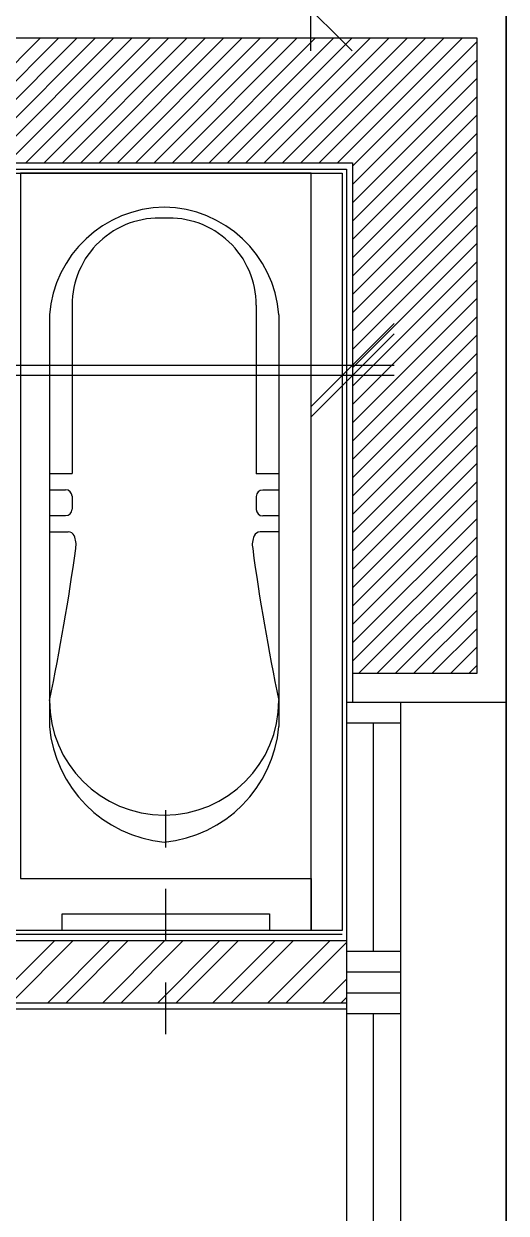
# Model space of a CAD drawing. Extents: x -1.8 to 45.6, y -22.6 to 61.5.
# Drawn here: x 40.746 to 41.908, y 15.769 to 18.635 of the extents above; entities that cross this region are included whole.
import ezdxf

# ---------------------------------------------------------------- set-up
doc = ezdxf.new("R2010")
doc.units = 0
doc.header["$MEASUREMENT"] = 0
doc.linetypes.add('HIDDEN', pattern=[0.375, 0.25, -0.125])
doc.layers.get('0').update_dxf_attribs({"linetype": 'CONTINUOUS'})
for name, color, linetype in [('A-ALU', 9, 'CONTINUOUS'), ('A-AREAS', 6, 'CONTINUOUS'), ('a-dim', 3, 'CONTINUOUS'), ('A-FLOR-PFIX', 61, 'CONTINUOUS'), ('A-HATCH-CONC', 8, 'CONTINUOUS'), ('A-HATCH-WALL', 8, 'CONTINUOUS'), ('A-heater', 61, 'CONTINUOUS'), ('A-HEATER-axis', 5, 'HIDDEN'), ('A-PLASTER', 8, 'CONTINUOUS'), ('A-PROJECTION', 9, 'CONTINUOUS'), ('a-revetement', 1, 'CONTINUOUS'), ('A-SANIT', 95, 'CONTINUOUS'), ('A-SECT-TILE', 12, 'CONTINUOUS'), ('A-WALL', 4, 'CONTINUOUS'), ('S-2ND-3RD-4-5-6TH$0$A-STR 2-3-4-5-6', 2, 'CONTINUOUS'), ('S-2ND-3RD-4-5-6TH$0$N-PLOT', 5, 'CONTINUOUS')]:
    doc.layers.add(name, color=color, linetype=linetype)

# ---------------------------------------------------------------- blocks, each defined once
blk = doc.blocks.new('_OBLIQUE')
at = {"color": 0, "linetype": 'ByBlock'}
blk.add_line((-0.5, -0.5), (0.5, 0.5), dxfattribs=at)

msp = doc.modelspace()

# ---------------------------------------------------------------- linework, layer by layer
at = {"layer": 'A-ALU'}
for p, q in [((41.52337, 17), (41.52337, 13.9)), ((41.52337, 17), (41.65337, 17)), ((41.52337, 17), (41.52337, 13.9)), ((41.52337, 17), (41.65337, 17)), ((41.65337, 17), (41.65337, 13.9)), ((41.65337, 17), (41.65337, 13.9)), ((41.52337, 16.95), (41.65337, 16.95)), ((41.52337, 16.95), (41.65337, 16.95)), ((41.58837, 16.4), (41.58837, 16.95)), ((41.58837, 16.4), (41.58837, 16.95)), ((41.52337, 16.4), (41.65337, 16.4)), ((41.52337, 16.4), (41.65337, 16.4)), ((41.52337, 16.35), (41.65337, 16.35)), ((41.52337, 16.35), (41.65337, 16.35)), ((41.52337, 16.3), (41.65337, 16.3)), ((41.52337, 16.3), (41.65337, 16.3)), ((41.52337, 16.25), (41.65337, 16.25)), ((41.52337, 16.25), (41.65337, 16.25)), ((41.58837, 14.65), (41.58837, 16.25)), ((41.58837, 14.65), (41.58837, 16.25))]:
    msp.add_line(p, q, dxfattribs=at)
at = {"layer": 'A-AREAS'}
msp.add_line((41.90837, 18.67), (41.90837, 10.8), dxfattribs=at)
at = {"layer": 'a-dim', "color": 15}
for p, q in [((41.43695, 22.18), (41.43695, 18.57)), ((41.53837, 18), (41.53837, 17.71267)), ((41.53837, 18), (41.53837, 17.68818)), ((39.01837, 17.81267), (41.63837, 17.81267)), ((39.01837, 17.78818), (41.63837, 17.78818))]:
    msp.add_line(p, q, dxfattribs=at)
at = {"layer": 'A-FLOR-PFIX'}
for p, q in [((41.43837, 18.275), (41.51337, 18.275)), ((41.43837, 16.45), (41.43837, 18.275)), ((41.43837, 17), (41.43837, 18.275)), ((41.43837, 18.275), (41.51337, 18.275)), ((41.43837, 18.275), (41.51337, 18.275)), ((41.43837, 16.45), (41.43837, 18.275)), ((41.43837, 17), (41.43837, 18.275)), ((41.43837, 18.275), (41.51337, 18.275)), ((41.51337, 18.275), (41.51337, 16.45)), ((41.51337, 18.275), (41.51337, 17)), ((41.51337, 18.275), (41.51337, 16.45)), ((41.51337, 18.275), (41.51337, 17)), ((40.73837, 16.575), (41.43837, 16.575)), ((40.73837, 16.575), (41.43837, 16.575)), ((41.43837, 16.575), (41.43837, 16.45)), ((41.43837, 16.575), (41.43837, 16.45)), ((41.43837, 16.45), (40.73837, 16.45)), ((41.43837, 16.45), (40.73837, 16.45)), ((41.51337, 16.45), (41.43837, 16.45)), ((41.51337, 16.45), (41.43837, 16.45))]:
    msp.add_line(p, q, dxfattribs=at)
at = {"layer": 'A-HATCH-CONC'}
for p, q in [((40.48548, 18.3), (40.78548, 18.6)), ((40.48548, 18.3), (40.78548, 18.6)), ((40.52967, 18.3), (40.82967, 18.6)), ((40.52967, 18.3), (40.82967, 18.6)), ((40.57386, 18.3), (40.87386, 18.6)), ((40.57386, 18.3), (40.87386, 18.6)), ((40.61806, 18.3), (40.91806, 18.6)), ((40.61806, 18.3), (40.91806, 18.6)), ((40.66225, 18.3), (40.96225, 18.6)), ((40.66225, 18.3), (40.96225, 18.6)), ((40.70645, 18.3), (41.00645, 18.6)), ((40.70645, 18.3), (41.00645, 18.6)), ((40.75064, 18.3), (41.05064, 18.6)), ((40.75064, 18.3), (41.05064, 18.6)), ((40.79483, 18.3), (41.09483, 18.6)), ((40.79483, 18.3), (41.09483, 18.6)), ((40.83903, 18.3), (41.13903, 18.6)), ((40.83903, 18.3), (41.13903, 18.6)), ((40.88322, 18.3), (41.18322, 18.6)), ((40.88322, 18.3), (41.18322, 18.6)), ((40.92742, 18.3), (41.22742, 18.6)), ((40.92742, 18.3), (41.22742, 18.6)), ((40.97161, 18.3), (41.27161, 18.6)), ((40.97161, 18.3), (41.27161, 18.6)), ((41.01581, 18.3), (41.31581, 18.6)), ((41.01581, 18.3), (41.31581, 18.6)), ((41.06, 18.3), (41.36, 18.6)), ((41.06, 18.3), (41.36, 18.6)), ((41.10419, 18.3), (41.40419, 18.6)), ((41.10419, 18.3), (41.40419, 18.6)), ((41.14839, 18.3), (41.44839, 18.6)), ((41.14839, 18.3), (41.44839, 18.6)), ((41.19258, 18.3), (41.49258, 18.6)), ((41.19258, 18.3), (41.49258, 18.6)), ((41.23678, 18.3), (41.53678, 18.6)), ((41.23678, 18.3), (41.53678, 18.6)), ((41.28097, 18.3), (41.58097, 18.6)), ((41.28097, 18.3), (41.58097, 18.6)), ((41.32516, 18.3), (41.62516, 18.6)), ((41.32516, 18.3), (41.62516, 18.6)), ((41.36936, 18.3), (41.66936, 18.6)), ((41.36936, 18.3), (41.66936, 18.6)), ((41.41355, 18.3), (41.71355, 18.6)), ((41.41355, 18.3), (41.71355, 18.6)), ((41.45775, 18.3), (41.75775, 18.6)), ((41.45775, 18.3), (41.75775, 18.6)), ((41.50194, 18.3), (41.80194, 18.6)), ((41.50194, 18.3), (41.80194, 18.6)), ((41.53837, 18.29223), (41.83837, 18.59223)), ((41.53837, 18.29223), (41.83837, 18.59223)), ((41.53837, 18.24804), (41.83837, 18.54804)), ((41.53837, 18.24804), (41.83837, 18.54804)), ((41.53837, 18.20384), (41.83837, 18.50384)), ((41.53837, 18.20384), (41.83837, 18.50384)), ((41.53837, 18.15965), (41.83837, 18.45965)), ((41.53837, 18.15965), (41.83837, 18.45965)), ((41.53837, 18.11546), (41.83837, 18.41546)), ((41.53837, 18.11546), (41.83837, 18.41546)), ((41.53837, 18.07126), (41.83837, 18.37126)), ((41.53837, 18.07126), (41.83837, 18.37126)), ((41.53837, 18.02707), (41.83837, 18.32707)), ((41.53837, 18.02707), (41.83837, 18.32707)), ((41.53837, 17.98287), (41.83837, 18.28287)), ((41.53837, 17.98287), (41.83837, 18.28287)), ((41.53837, 17.93868), (41.83837, 18.23868)), ((41.53837, 17.93868), (41.83837, 18.23868)), ((41.53837, 17.89449), (41.83837, 18.19449)), ((41.53837, 17.89449), (41.83837, 18.19449)), ((41.53837, 17.85029), (41.83837, 18.15029)), ((41.53837, 17.85029), (41.83837, 18.15029)), ((41.53837, 17.8061), (41.83837, 18.1061)), ((41.53837, 17.8061), (41.83837, 18.1061)), ((41.53837, 17.7619), (41.83837, 18.0619)), ((41.53837, 17.7619), (41.83837, 18.0619)), ((41.53837, 17.71771), (41.83837, 18.01771)), ((41.53837, 17.71771), (41.83837, 18.01771)), ((41.53837, 17.67351), (41.83837, 17.97351)), ((41.53837, 17.67351), (41.83837, 17.97351)), ((41.53837, 17.62932), (41.83837, 17.92932)), ((41.53837, 17.62932), (41.83837, 17.92932)), ((41.53837, 17.58513), (41.83837, 17.88513)), ((41.53837, 17.58513), (41.83837, 17.88513)), ((41.53837, 17.54093), (41.83837, 17.84093)), ((41.53837, 17.54093), (41.83837, 17.84093)), ((41.53837, 17.49674), (41.83837, 17.79674)), ((41.53837, 17.49674), (41.83837, 17.79674)), ((41.53837, 17.45254), (41.83837, 17.75254)), ((41.53837, 17.45254), (41.83837, 17.75254)), ((41.53837, 17.40835), (41.83837, 17.70835)), ((41.53837, 17.40835), (41.83837, 17.70835)), ((41.53837, 17.36416), (41.83837, 17.66416)), ((41.53837, 17.36416), (41.83837, 17.66416)), ((41.53837, 17.31996), (41.83837, 17.61996)), ((41.53837, 17.31996), (41.83837, 17.61996)), ((41.53837, 17.27577), (41.83837, 17.57577)), ((41.53837, 17.27577), (41.83837, 17.57577)), ((41.53837, 17.23157), (41.83837, 17.53157)), ((41.53837, 17.23157), (41.83837, 17.53157)), ((41.53837, 17.18738), (41.83837, 17.48738)), ((41.53837, 17.18738), (41.83837, 17.48738)), ((41.53837, 17.14318), (41.83837, 17.44318)), ((41.53837, 17.14318), (41.83837, 17.44318)), ((41.53837, 17.09899), (41.83837, 17.39899)), ((41.53837, 17.09899), (41.83837, 17.39899)), ((41.55357, 17.07), (41.83837, 17.3548)), ((41.55357, 17.07), (41.83837, 17.3548)), ((41.59777, 17.07), (41.83837, 17.3106)), ((41.59777, 17.07), (41.83837, 17.3106)), ((41.64196, 17.07), (41.83837, 17.26641)), ((41.64196, 17.07), (41.83837, 17.26641)), ((41.68615, 17.07), (41.83837, 17.22221)), ((41.68615, 17.07), (41.83837, 17.22221)), ((41.73035, 17.07), (41.83837, 17.17802)), ((41.73035, 17.07), (41.83837, 17.17802)), ((41.77454, 17.07), (41.83837, 17.13383)), ((41.77454, 17.07), (41.83837, 17.13383)), ((41.81874, 17.07), (41.83837, 17.08963)), ((41.81874, 17.07), (41.83837, 17.08963))]:
    msp.add_line(p, q, dxfattribs=at)
at = {"layer": 'A-HATCH-WALL'}
for p, q in [((40.70837, 16.31318), (40.82018, 16.425)), ((40.70837, 16.31318), (40.82018, 16.425)), ((40.71438, 16.275), (40.86438, 16.425)), ((40.71438, 16.275), (40.86438, 16.425)), ((40.80277, 16.275), (40.95277, 16.425)), ((40.80277, 16.275), (40.95277, 16.425)), ((40.84696, 16.275), (40.99696, 16.425)), ((40.84696, 16.275), (40.99696, 16.425)), ((40.93535, 16.275), (41.08535, 16.425)), ((40.93535, 16.275), (41.08535, 16.425)), ((40.97954, 16.275), (41.12954, 16.425)), ((40.97954, 16.275), (41.12954, 16.425)), ((41.06793, 16.275), (41.21793, 16.425)), ((41.06793, 16.275), (41.21793, 16.425)), ((41.11213, 16.275), (41.26213, 16.425)), ((41.11213, 16.275), (41.26213, 16.425)), ((41.20051, 16.275), (41.35051, 16.425)), ((41.20051, 16.275), (41.35051, 16.425)), ((41.24471, 16.275), (41.39471, 16.425)), ((41.24471, 16.275), (41.39471, 16.425)), ((41.3331, 16.275), (41.4831, 16.425)), ((41.3331, 16.275), (41.4831, 16.425)), ((41.37729, 16.275), (41.52337, 16.42108)), ((41.37729, 16.275), (41.52337, 16.42108)), ((41.46568, 16.275), (41.52337, 16.33269)), ((41.46568, 16.275), (41.52337, 16.33269)), ((41.50987, 16.275), (41.52337, 16.2885)), ((41.50987, 16.275), (41.52337, 16.2885))]:
    msp.add_line(p, q, dxfattribs=at)
at = {"layer": 'A-heater'}
msp.add_lwpolyline([(40.83837, 16.49), (41.33837, 16.49), (41.33837, 16.45), (40.83837, 16.45)], close=True, dxfattribs=at)
msp.add_lwpolyline([(40.83837, 16.49), (41.33837, 16.49), (41.33837, 16.45), (40.83837, 16.45)], close=True, dxfattribs=at)
at = {"layer": 'A-HEATER-axis', "ltscale": 0.5}
msp.add_line((41.08837, 16.2), (41.08837, 16.74), dxfattribs=at)
msp.add_line((41.08837, 16.2), (41.08837, 16.74), dxfattribs=at)
at = {"layer": 'A-PLASTER'}
msp.add_line((41.52337, 16.26), (40.70837, 16.26), dxfattribs=at)
msp.add_line((41.52337, 16.26), (40.70837, 16.26), dxfattribs=at)
at = {"layer": 'A-PROJECTION'}
msp.add_line((41.90837, 17), (41.90837, 13.9), dxfattribs=at)
msp.add_line((41.90837, 17), (41.90837, 13.9), dxfattribs=at)
at = {"layer": 'a-revetement'}
for p, q in [((41.90837, 17), (41.90837, 18.67)), ((41.90837, 17), (41.90837, 18.67)), ((41.53837, 17.07), (41.53837, 17)), ((41.53837, 17.07), (41.53837, 17)), ((41.53837, 17), (41.90837, 17)), ((41.53837, 17), (41.90837, 17))]:
    msp.add_line(p, q, dxfattribs=at)
at = {"layer": 'A-SANIT'}
for p, q in [((41.43837, 16.575), (41.43837, 18.275)), ((41.43837, 16.575), (41.43837, 18.275)), ((40.86228, 17.95752), (40.86228, 17.55085)), ((40.86228, 17.95752), (40.86228, 17.55085)), ((41.30615, 17.95694), (41.30615, 17.55027)), ((41.30615, 17.95694), (41.30615, 17.55027)), ((40.80784, 17.9336), (40.80784, 16.94168)), ((40.80784, 17.9336), (40.80784, 16.94168)), ((41.36059, 17.9336), (41.36059, 16.94168)), ((41.36059, 17.9336), (41.36059, 16.94168)), ((40.80784, 17.55085), (40.86228, 17.55085)), ((40.80784, 17.55085), (40.86228, 17.55085)), ((41.36059, 17.55027), (41.30615, 17.55027)), ((41.36059, 17.55027), (41.30615, 17.55027)), ((40.80784, 17.51196), (40.84673, 17.51196)), ((40.80784, 17.51196), (40.84673, 17.51196)), ((40.86228, 17.49641), (40.86228, 17.4653)), ((40.86228, 17.49641), (40.86228, 17.4653)), ((41.30615, 17.49583), (41.30615, 17.46472)), ((41.30615, 17.49583), (41.30615, 17.46472)), ((41.36059, 17.51138), (41.3217, 17.51138)), ((41.36059, 17.51138), (41.3217, 17.51138)), ((40.80784, 17.44974), (40.84673, 17.44974)), ((40.80784, 17.44974), (40.84673, 17.44974)), ((41.36059, 17.44916), (41.3217, 17.44916)), ((41.36059, 17.44916), (41.3217, 17.44916)), ((40.80784, 17.41085), (40.85326, 17.41085)), ((40.80784, 17.41085), (40.85326, 17.41085)), ((41.36059, 17.41027), (41.31517, 17.41027)), ((41.36059, 17.41027), (41.31517, 17.41027))]:
    msp.add_line(p, q, dxfattribs=at)
msp.add_lwpolyline([(41.43837, 18.275), (40.73837, 18.275), (40.73837, 16.575), (41.43837, 16.575)], close=True, dxfattribs=at)
msp.add_lwpolyline([(41.43837, 18.275), (40.73837, 18.275), (40.73837, 16.575), (41.43837, 16.575)], close=True, dxfattribs=at)
for centre, radius, start, end in [((41.08859, 17.91133), 0.28163, 90.8902, 175.46456), ((41.08859, 17.91133), 0.28163, 90.8902, 175.46456), ((41.0811, 17.91267), 0.28028, 4.28295, 89.36219), ((41.0811, 17.91267), 0.28028, 4.28295, 89.36219), ((41.07228, 17.95694), 0.21, 86.74295, 180), ((41.07228, 17.95694), 0.21, 86.74295, 180), ((41.09615, 17.95694), 0.21, 360, 93.25705), ((41.09615, 17.95694), 0.21, 360, 93.25705), ((40.84673, 17.49641), 0.01556, 360, 90), ((40.84673, 17.49641), 0.01556, 360, 90), ((41.3217, 17.49583), 0.01556, 90, 180), ((41.3217, 17.49583), 0.01556, 90, 180), ((40.84673, 17.4653), 0.01556, 270, 360), ((40.84673, 17.4653), 0.01556, 270, 360), ((41.3217, 17.46472), 0.01556, 180, 270), ((41.3217, 17.46472), 0.01556, 180, 270), ((40.85326, 17.3953), 0.01556, 23.36841, 90), ((40.85326, 17.3953), 0.01556, 23.36841, 90), ((40.81926, 17.38061), 0.05259, 349.50998, 23.36841), ((40.81926, 17.38061), 0.05259, 349.50998, 23.36841), ((41.34917, 17.38003), 0.05259, 156.63159, 190.49002), ((41.34917, 17.38003), 0.05259, 156.63159, 190.49002), ((41.31517, 17.39472), 0.01556, 90, 156.63159), ((41.31517, 17.39472), 0.01556, 90, 156.63159), ((35.87669, 18.04387), 5.03948, 348.09861, 352.32073), ((35.87669, 18.04387), 5.03948, 348.09861, 352.32073), ((46.29174, 18.04387), 5.03948, 187.67927, 191.90139), ((46.29174, 18.04387), 5.03948, 187.67927, 191.90139), ((41.08422, 17.00459), 0.27638, 180, 360), ((41.08422, 17.00459), 0.27638, 180, 360), ((41.11391, 16.96874), 0.30726, 185.05226, 264.45408), ((41.11391, 16.96874), 0.30726, 185.05226, 264.45408), ((41.05452, 16.96874), 0.30726, 275.54592, 354.94774), ((41.05452, 16.96874), 0.30726, 275.54592, 354.94774)]:
    msp.add_arc(centre, radius, start, end, dxfattribs=at)
at = {"layer": 'A-SECT-TILE'}
for p, q in [((39.13337, 18.285), (41.52337, 18.285)), ((39.13337, 18.285), (41.52337, 18.285)), ((39.14337, 18.275), (41.51337, 18.275)), ((39.14337, 18.275), (41.51337, 18.275)), ((41.51337, 18.275), (41.51337, 17)), ((41.51337, 18.275), (41.51337, 17)), ((41.52337, 18.285), (41.52337, 17)), ((41.52337, 18.285), (41.52337, 17)), ((41.52337, 17), (41.53837, 17)), ((41.52337, 17), (41.53837, 17)), ((41.51337, 16.45), (40.70837, 16.45)), ((41.51337, 16.45), (40.70837, 16.45)), ((41.51337, 16.44), (40.70837, 16.44)), ((41.51337, 16.44), (40.70837, 16.44))]:
    msp.add_line(p, q, dxfattribs=at)
at = {"layer": 'A-WALL'}
for p, q in [((41.52337, 16.425), (40.70837, 16.425)), ((41.52337, 16.425), (40.70837, 16.425)), ((41.52337, 16.425), (41.52337, 16.275)), ((41.52337, 16.425), (41.52337, 16.275)), ((41.52337, 16.275), (40.70837, 16.275)), ((41.52337, 16.275), (40.70837, 16.275))]:
    msp.add_line(p, q, dxfattribs=at)
at = {"layer": 'S-2ND-3RD-4-5-6TH$0$A-STR 2-3-4-5-6'}
msp.add_lwpolyline([(41.53837, 17.07), (41.83837, 17.07), (41.83837, 18.6), (38.96837, 18.6), (38.96837, 18.3), (41.53837, 18.3)], close=True, dxfattribs=at)
at = {"layer": 'S-2ND-3RD-4-5-6TH$0$N-PLOT'}
msp.add_lwpolyline([(0, 0), (38.90837, 0, 0.4142136), (41.90837, 3), (41.90837, 55.45463, 0.4229554), (38.81912, 58.4533), (0, 57.29794)], format="xyb", close=True, dxfattribs=at)

# ---------------------------------------------------------------- block references
at = {"layer": 'a-dim', "color": 15, "xscale": 0.2, "yscale": 0.2, "zscale": 0.2, "rotation": 270}
msp.add_blockref('_OBLIQUE', (41.43695, 18.67), dxfattribs=at)
at = {"layer": 'a-dim', "color": 15, "xscale": 0.2, "yscale": 0.2, "zscale": 0.2}
for p in [(41.53837, 17.81267), (41.53837, 17.78818)]:
    msp.add_blockref('_OBLIQUE', p, dxfattribs=at)

doc.saveas('drawing.dxf')
